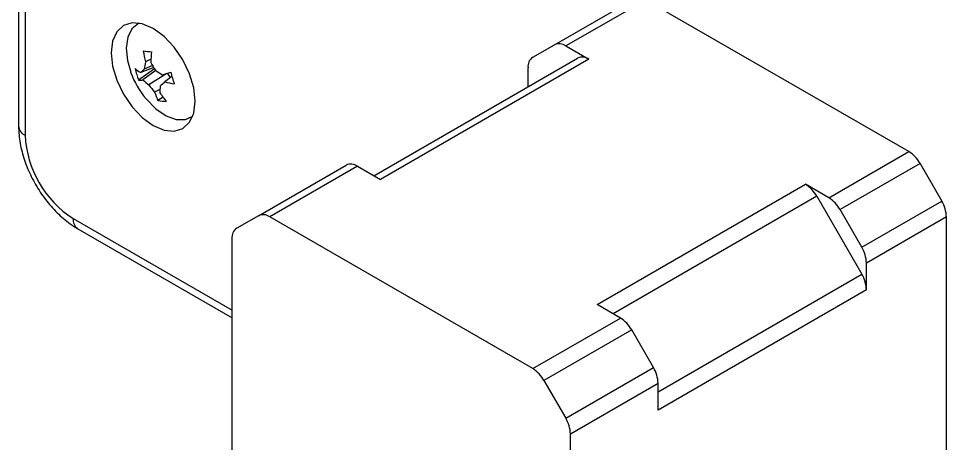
# Model space of a CAD drawing. Header units: millimetres. Extents: x 147 to 1155, y 137 to 770.
# Drawn here: x 552.3 to 634.3, y 192.1 to 229.6 of the extents above; entities that cross this region are included whole.
import ezdxf

# ---------------------------------------------------------------- set-up
doc = ezdxf.new("R2010")
doc.units = ezdxf.units.MM
doc.layers.add('CHEIA', color=7, linetype='Continuous')

msp = doc.modelspace()

# ---------------------------------------------------------------- linework, layer by layer
at = {"layer": 'CHEIA', "color": 3}
for p, q in [((552.316, 242.974), (552.316, 220.13)), ((552.902, 241.743), (552.902, 219.314)), ((599.68, 227.312), (606.751, 231.394)), ((607.751, 231.295), (600.68, 227.213)), ((630.99, 217.879), (607.751, 231.295)), ((562.959, 229.218), (562.805, 229.129)), ((597.758, 226.202), (599.68, 227.312)), ((600.68, 227.213), (602.73, 226.029)), ((564.016, 226.025), (563.549, 225.795)), ((583.731, 215.737), (601.73, 226.128)), ((602.73, 226.029), (584.317, 215.399)), ((564.339, 225.181), (562.93, 224.182)), ((564.258, 225.313), (563.122, 224.85)), ((564.436, 225.043), (563.312, 224.21)), ((564.163, 225.472), (563.419, 225.153)), ((565.423, 224.781), (563.834, 223.759)), ((565.745, 224.417), (565.483, 224.8)), ((597.344, 223.596), (597.344, 225.286)), ((565.872, 224.514), (565.23, 224.022)), ((564.812, 223.372), (564.344, 223.122)), ((565.088, 222.67), (564.638, 222.38)), ((567.554, 220.901), (567.709, 220.991)), ((623.919, 213.797), (630.99, 217.879)), ((573.517, 212.208), (581.266, 216.682)), ((582.266, 216.583), (574.517, 212.109)), ((582.266, 216.583), (584.317, 215.399)), ((631.99, 216.823), (624.919, 212.741)), ((631.99, 216.823), (633.911, 213.495)), ((603.455, 204.351), (621.868, 214.981)), ((623.919, 213.797), (621.868, 214.981)), ((622.868, 213.925), (604.869, 203.535)), ((622.868, 213.925), (626.84, 207.045)), ((626.84, 209.413), (633.911, 213.495)), ((626.84, 209.413), (624.919, 212.741)), ((557.145, 211.965), (571.181, 203.862)), ((573.517, 212.208), (571.595, 211.098)), ((597.756, 198.693), (574.517, 212.109)), ((634.325, 212.101), (627.254, 208.019)), ((634.325, 185.266), (634.325, 212.101)), ((557.559, 211.049), (571.181, 203.186)), ((571.181, 183.347), (571.181, 210.183)), ((627.254, 205.651), (627.254, 208.019)), ((608.841, 196.655), (626.84, 207.045)), ((627.254, 205.651), (608.841, 195.022)), ((605.506, 203.167), (603.455, 204.351)), ((597.756, 198.693), (605.506, 203.167)), ((606.506, 202.112), (598.756, 197.638)), ((608.427, 198.783), (606.506, 202.112)), ((600.677, 194.31), (608.427, 198.783)), ((598.756, 197.638), (600.677, 194.31)), ((608.841, 197.39), (601.091, 192.916)), ((608.841, 195.022), (608.841, 197.39)), ((601.091, 166.08), (601.091, 192.916))]:
    msp.add_line(p, q, dxfattribs=at)
at = {"layer": 'CHEIA', "color": 3, "flags": 128}
for points in [[(567.928, 222.316), (567.802, 223.498), (567.431, 224.746), (566.841, 225.975), (566.072, 227.1), (565.177, 228.045), (564.216, 228.746), (563.255, 229.154), (562.36, 229.243), (561.591, 229.005), (561.001, 228.458), (560.63, 227.638), (560.504, 226.602), (560.63, 225.419), (561.001, 224.171), (561.591, 222.943), (562.36, 221.818), (563.255, 220.873), (564.216, 220.172), (565.177, 219.763), (566.072, 219.675), (566.841, 219.912), (567.431, 220.459), (567.802, 221.279), (567.928, 222.316)], [(562.977, 229.215), (562.928, 229.193), (562.339, 228.725), (561.961, 227.982), (561.821, 227.019), (561.931, 225.907), (562.225, 224.876)], [(563.581, 222.526), (563.585, 222.522), (564.441, 221.658), (565.353, 221.042), (566.251, 220.721), (567.07, 220.718), (567.715, 221.008)]]:
    msp.add_lwpolyline(points, dxfattribs=at)
at = {"layer": 'CHEIA', "color": 3}
for centre, radius, start, end in [((600.094, 226.395), 1.006, 54.38187, 114.31392), ((564.565, 235.525), 8.844, 261.99777, 266.75905), ((572.421, 228.273), 9.212, 189.40898, 195.60263), ((575.554, 225.531), 11.549, 174.21726, 178.91484), ((570.704, 224.014), 7.374, 166.02392, 171.11163), ((573.078, 230.648), 10.308, 208.36783, 212.85626), ((598.345, 225.385), 1.006, 125.698, 185.62037), ((602.144, 225.211), 1.006, 54.38186, 114.31394), ((569.731, 227.643), 8, 200.23415, 219.76047), ((565.345, 228.51), 4.282, 230.58204, 238.71994), ((570.707, 227.051), 8.29, 192.88646, 200.2428), ((568.043, 220.326), 6.684, 133.7701, 137.40937), ((570.037, 233.226), 9.916, 235.48949, 239.73571), ((546.704, 284.294), 62.388, 287.09099, 287.79732), ((575.243, 227.154), 9.736, 193.43377, 199.69593), ((562.937, 226.715), 2.533, 269.83072, 278.52059), ((568.003, 229.109), 6.782, 226.23981, 232.06443), ((597.823, 187.8), 48.727, 131.98197, 132.61178), ((567.285, 233.221), 9.426, 257.40783, 262.63501), ((571.25, 229.171), 9.181, 216.11849, 221.2163), ((569.836, 224.87), 5.763, 197.65371, 205.59859), ((571.536, 223.017), 6.734, 174.50911, 179.48982), ((572.697, 228.298), 9.465, 213.48342, 219.2681), ((565.588, 228.274), 5.97, 260.85035, 267.90671), ((553.317, 220.23), 1.006, 185.6932, 245.62674), ((562.113, 219.733), 9.221, 182.60548, 237.3945), ((629.463, 215.431), 2.885, 28.85562, 58.0453), ((581.681, 215.765), 1.006, 54.38187, 114.31392), ((620.341, 212.533), 2.885, 28.85562, 58.04531), ((622.392, 211.349), 2.885, 28.85562, 58.0453), ((631.442, 212.003), 2.886, 1.95651, 31.14374), ((558.109, 211.85), 0.972, 173.195, 235.49256), ((573.931, 211.291), 1.006, 54.38187, 114.31392), ((572.182, 210.281), 1.006, 125.698, 185.62037), ((624.37, 207.921), 2.886, 1.95651, 31.14374), ((624.37, 205.553), 2.886, 1.95652, 31.14373), ((603.979, 200.719), 2.885, 28.85562, 58.0453), ((596.229, 196.245), 2.885, 28.85562, 58.0453), ((605.957, 197.291), 2.886, 1.95651, 31.14374), ((598.207, 192.817), 2.886, 1.95651, 31.14374)]:
    msp.add_arc(centre, radius, start, end, dxfattribs=at)
msp.add_open_spline([(552.316, 220.13), (552.324, 219.865), (552.347, 219.123), (552.585, 217.86), (553.082, 216.379), (553.788, 214.947), (554.673, 213.615), (555.71, 212.434), (556.692, 211.587), (557.331, 211.191), (557.559, 211.049)], degree=3, knots=[0, 0, 0, 0, 0.078191, 0.21875, 0.35881, 0.498375, 0.638011, 0.77854, 0.920922, 1, 1, 1, 1], dxfattribs=at)

doc.saveas('drawing.dxf')
